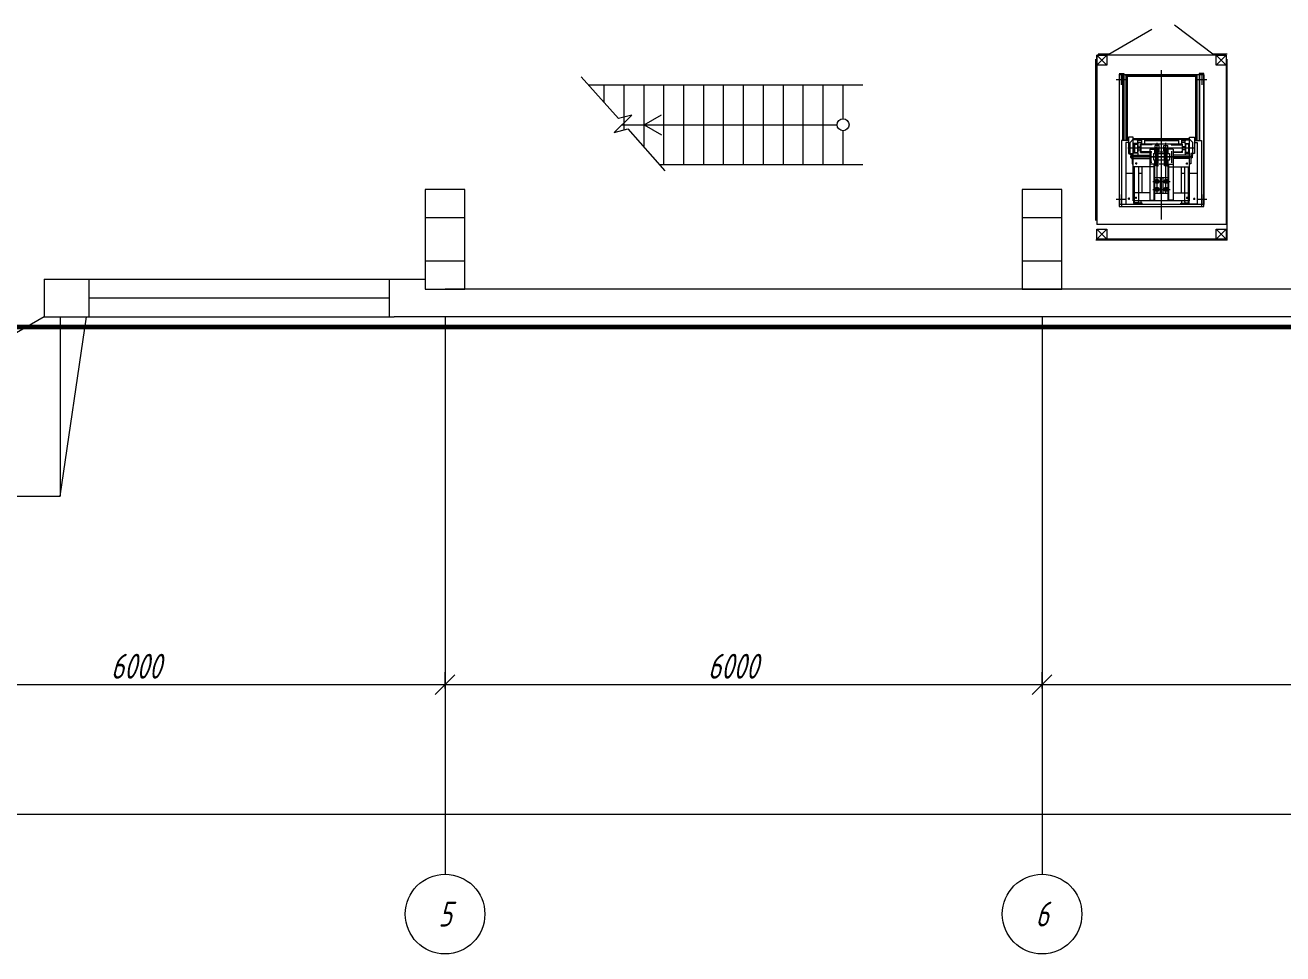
# Model space of a CAD drawing. Header units: millimetres. Extents: x 1663 to 6300, y 431 to 1491.
# Drawn here: x 4550.3 to 4733.8, y 1013.3 to 1148.7 of the extents above; entities that cross this region are included whole.
import ezdxf
from ezdxf.enums import TextEntityAlignment as Align

# ---------------------------------------------------------------- set-up
doc = ezdxf.new("R2010")
doc.units = ezdxf.units.MM
doc.layers.add('Линия связи (Вновь)', color=3, linetype='Continuous', lineweight=60)
doc.layers.add('Строительный', color=251, linetype='Continuous', lineweight=13)
doc.styles.add('Simplex', font='simplex.shx', dxfattribs={"width": 0.7, "oblique": 15})

# ---------------------------------------------------------------- blocks, each defined once
blk = doc.blocks.new('A$C178B2837')
at = {"layer": 'Строительный', "ltscale": 100}
for p, q in [((297.86, 243.31), (302.19, 245.81)), ((308.46, 243.21), (304.46, 246.21)), ((296.56, 226.61), (296.56, 242.81)), ((309.66, 243.21), (296.66, 243.21)), ((296.66, 243.21), (296.66, 226.21)), ((296.66, 242.21), (296.66, 243.21)), ((296.66, 243.21), (297.66, 243.21)), ((296.66, 242.21), (297.66, 243.21)), ((297.66, 242.21), (296.66, 243.21)), ((297.86, 243.31), (296.81, 243.31)), ((297.66, 243.21), (297.66, 242.21)), ((309.76, 243.31), (308.33, 243.31)), ((308.66, 242.21), (308.66, 243.21)), ((308.66, 243.21), (309.66, 243.21)), ((308.66, 242.21), (309.66, 243.21)), ((309.66, 242.21), (308.66, 243.21)), ((309.66, 243.21), (309.66, 226.21)), ((309.66, 243.21), (309.66, 242.21)), ((309.76, 224.61), (309.76, 242.81)), ((297.66, 242.21), (296.66, 242.21)), ((303.16, 226.71), (303.16, 241.71)), ((303.16, 228.01), (303.16, 241.54)), ((309.66, 242.21), (308.66, 242.21)), ((244.85, 241.04), (248.59, 236.83)), ((245.58, 240.21), (273.16, 240.21)), ((247.16, 238.44), (247.16, 240.21)), ((249.16, 235.69), (249.16, 240.21)), ((251.16, 233.94), (251.16, 240.21)), ((253.16, 232.21), (253.16, 240.21)), ((255.16, 232.21), (255.16, 240.21)), ((257.16, 232.21), (257.16, 240.21)), ((259.16, 232.21), (259.16, 240.21)), ((261.16, 232.21), (261.16, 240.21)), ((263.16, 232.21), (263.16, 240.21)), ((265.16, 232.21), (265.16, 240.21)), ((267.16, 232.21), (267.16, 240.21)), ((269.16, 232.21), (269.16, 240.21)), ((271.16, 236.81), (271.16, 240.21)), ((299.61, 240.71), (298.61, 240.71)), ((298.91, 241.21), (298.91, 228.21)), ((307.41, 241.21), (298.91, 241.21)), ((298.92, 241.36), (299.38, 241.36)), ((298.92, 241.3), (298.92, 228.01)), ((299.11, 241.21), (299.11, 240.21)), ((299.29, 234.63), (299.29, 241.36)), ((299.38, 241.36), (299.38, 234.63)), ((299.59, 241.14), (299.59, 234.7)), ((306.66, 241.14), (299.66, 241.14)), ((299.66, 241.14), (299.66, 234.7)), ((299.73, 241.14), (299.73, 234.7)), ((299.82, 241.21), (306.51, 241.21)), ((306.51, 241.07), (299.82, 241.07)), ((306.59, 241.14), (306.59, 234.7)), ((306.66, 241.14), (306.66, 234.7)), ((307.71, 240.71), (306.71, 240.71)), ((306.73, 241.14), (306.73, 234.7)), ((307.41, 241.36), (306.95, 241.36)), ((306.95, 241.36), (306.95, 234.63)), ((307.03, 234.63), (307.03, 241.36)), ((307.21, 241.21), (307.21, 240.21)), ((307.41, 228.01), (307.41, 241.36)), ((307.41, 241.21), (307.41, 228.21)), ((309.66, 241.21), (309.66, 228.21)), ((248.17, 235.43), (249.94, 237.19)), ((249.94, 237.19), (248.59, 236.83)), ((251.16, 236.21), (252.9, 237.21)), ((248.17, 235.43), (249.52, 235.79)), ((248.96, 236.21), (270.56, 236.21)), ((249.52, 235.79), (253.25, 231.59)), ((251.16, 236.21), (252.9, 235.21)), ((271.16, 232.21), (271.16, 235.61)), ((299.84, 234.63), (299.13, 234.63)), ((299.13, 234.63), (299.13, 228.01)), ((299.84, 234.43), (299.58, 234.43)), ((299.58, 234.43), (299.58, 228.24)), ((306.53, 233.85), (299.79, 233.85)), ((299.84, 234.96), (299.84, 233.32)), ((300.33, 234.96), (299.84, 234.96)), ((300.02, 234.43), (300.33, 234.75)), ((300.02, 233.22), (300.02, 234.43)), ((300.33, 228.56), (300.33, 234.96)), ((300.33, 234.82), (305.99, 234.82)), ((300.33, 234.77), (305.99, 234.77)), ((300.67, 234.71), (300.33, 234.71)), ((300.77, 234.33), (300.33, 234.33)), ((300.39, 234.24), (300.44, 234.27)), ((300.39, 234.24), (300.39, 233.45)), ((300.44, 234.06), (300.39, 234.06)), ((300.44, 234.27), (300.74, 234.27)), ((300.44, 234.27), (300.44, 233.42)), ((300.77, 234.61), (300.67, 234.71)), ((300.77, 234.29), (300.74, 234.27)), ((300.79, 234.24), (300.74, 234.27)), ((300.74, 234.27), (300.74, 233.42)), ((301.17, 234.61), (300.77, 234.61)), ((300.77, 234.33), (300.77, 234.61)), ((300.77, 234.44), (301.17, 234.44)), ((300.77, 234.33), (300.77, 234.29)), ((300.79, 234.24), (300.79, 233.45)), ((300.79, 233.99), (301.04, 233.99)), ((305.28, 234.27), (301.04, 234.27)), ((301.04, 233.44), (301.04, 234.27)), ((301.14, 234.18), (301.08, 234.13)), ((301.08, 234.13), (301.08, 233.56)), ((302.2, 234.2), (301.14, 234.18)), ((301.17, 234.77), (301.17, 234.27)), ((301.47, 234.77), (301.47, 234.27)), ((304.86, 234.61), (301.47, 234.61)), ((302.2, 234.2), (302.22, 234.27)), ((302.92, 234.13), (302.52, 234.13)), ((302.52, 233.6), (302.52, 234.13)), ((302.59, 232.1), (302.59, 233.9)), ((302.63, 233.9), (302.59, 233.9)), ((302.65, 233.8), (302.63, 233.9)), ((302.72, 229.41), (302.72, 234.4)), ((302.78, 233.8), (302.81, 233.9)), ((302.81, 233.9), (302.84, 233.9)), ((302.84, 232.1), (302.84, 233.9)), ((302.92, 233.6), (302.92, 234.13)), ((303.41, 233.6), (303.41, 234.13)), ((303.41, 234.13), (303.81, 234.13)), ((303.48, 232.1), (303.48, 233.9)), ((303.52, 233.9), (303.48, 233.9)), ((303.54, 233.8), (303.52, 233.9)), ((303.61, 229.41), (303.61, 234.4)), ((303.67, 233.8), (303.7, 233.9)), ((303.7, 233.9), (303.73, 233.9)), ((303.73, 232.1), (303.73, 233.9)), ((303.81, 233.6), (303.81, 234.13)), ((304.12, 234.2), (304.11, 234.27)), ((304.12, 234.2), (305.19, 234.18)), ((304.86, 234.77), (304.86, 234.27)), ((305.16, 234.77), (305.16, 234.27)), ((305.55, 234.61), (305.16, 234.61)), ((305.55, 234.44), (305.16, 234.44)), ((305.19, 234.18), (305.25, 234.13)), ((305.25, 234.13), (305.25, 233.56)), ((305.28, 233.44), (305.28, 234.27)), ((305.53, 233.99), (305.28, 233.99)), ((305.53, 234.24), (305.59, 234.27)), ((305.53, 234.24), (305.53, 233.45)), ((305.55, 234.61), (305.66, 234.71)), ((305.55, 234.33), (305.55, 234.61)), ((305.55, 234.33), (305.99, 234.33)), ((305.55, 234.33), (305.55, 234.29)), ((305.55, 234.29), (305.59, 234.27)), ((305.89, 234.27), (305.59, 234.27)), ((305.59, 234.27), (305.59, 233.42)), ((305.66, 234.71), (305.99, 234.71)), ((305.94, 234.24), (305.89, 234.27)), ((305.89, 234.27), (305.89, 233.42)), ((305.89, 234.06), (305.94, 234.06)), ((305.94, 234.24), (305.94, 233.45)), ((305.99, 228.56), (305.99, 234.96)), ((305.99, 234.96), (306.49, 234.96)), ((306.3, 234.43), (305.99, 234.75)), ((306.3, 233.22), (306.3, 234.43)), ((306.49, 234.96), (306.49, 233.32)), ((306.49, 234.63), (307.19, 234.63)), ((306.49, 234.43), (306.75, 234.43)), ((306.75, 234.43), (306.75, 228.24)), ((307.19, 234.63), (307.19, 228.01)), ((299.84, 233.32), (300.23, 233.32)), ((306.32, 233), (300, 233)), ((300, 233), (306.32, 233)), ((300.16, 233.11), (300.02, 233.22)), ((300.09, 233.11), (300.09, 232.89)), ((300.09, 233.11), (300.16, 233.11)), ((300.09, 232.89), (300.16, 232.89)), ((300.23, 233.17), (300.16, 233.17)), ((300.16, 233.17), (300.16, 232.82)), ((300.16, 232.82), (300.23, 232.82)), ((300.23, 233.32), (300.23, 232.29)), ((300.77, 233.36), (300.33, 233.36)), ((300.33, 233.17), (302, 233.17)), ((300.33, 232.82), (302, 232.82)), ((300.44, 233.63), (300.39, 233.63)), ((300.39, 233.45), (300.44, 233.42)), ((300.44, 233.42), (300.74, 233.42)), ((300.79, 233.45), (300.74, 233.42)), ((300.77, 233.4), (300.74, 233.42)), ((300.77, 233.36), (300.77, 233.4)), ((300.77, 233.36), (300.77, 233.17)), ((300.79, 233.7), (301.04, 233.7)), ((301.04, 233.44), (302, 233.44)), ((301.14, 233.51), (301.08, 233.56)), ((302, 233.49), (301.14, 233.51)), ((302, 233.76), (302, 228.65)), ((302, 233.76), (302.51, 233.76)), ((302.08, 233.5), (302.2, 233.5)), ((302.14, 232.41), (302.14, 233.56)), ((302.37, 233.32), (302.37, 232.68)), ((302.37, 233.32), (302.59, 233.32)), ((302.37, 232.68), (302.59, 232.68)), ((302.51, 233.32), (302.51, 233.76)), ((302.51, 232.26), (302.51, 232.68)), ((302.52, 233.6), (302.59, 233.6)), ((302.65, 232.19), (302.65, 233.8)), ((302.65, 233.8), (302.78, 233.8)), ((302.78, 232.19), (302.78, 233.8)), ((302.92, 233.6), (302.84, 233.6)), ((302.84, 233.49), (303.48, 233.49)), ((302.84, 233.32), (303.48, 233.32)), ((302.84, 232.68), (303.48, 232.68)), ((303.41, 233.6), (303.48, 233.6)), ((303.54, 232.19), (303.54, 233.8)), ((303.67, 233.8), (303.54, 233.8)), ((303.67, 232.19), (303.67, 233.8)), ((303.81, 233.6), (303.73, 233.6)), ((303.73, 233.32), (303.96, 233.32)), ((303.73, 232.68), (303.99, 232.68)), ((303.82, 233.32), (303.82, 233.76)), ((304.33, 233.76), (303.82, 233.76)), ((303.82, 232.26), (303.82, 232.68)), ((303.96, 233.32), (303.96, 232.68)), ((304.25, 233.5), (304.13, 233.5)), ((304.19, 232.39), (304.19, 233.55)), ((304.33, 233.76), (304.33, 228.65)), ((304.33, 233.49), (305.19, 233.51)), ((305.28, 233.44), (304.33, 233.44)), ((305.99, 233.17), (304.33, 233.17)), ((305.99, 232.82), (304.33, 232.82)), ((305.19, 233.51), (305.25, 233.56)), ((305.53, 233.7), (305.28, 233.7)), ((305.53, 233.45), (305.59, 233.42)), ((305.55, 233.4), (305.59, 233.42)), ((305.55, 233.36), (305.55, 233.4)), ((305.55, 233.36), (305.99, 233.36)), ((305.55, 233.36), (305.55, 233.17)), ((305.89, 233.42), (305.59, 233.42)), ((305.89, 233.63), (305.94, 233.63)), ((305.94, 233.45), (305.89, 233.42)), ((306.49, 233.32), (306.1, 233.32)), ((306.1, 233.32), (306.1, 232.29)), ((306.1, 233.17), (306.16, 233.17)), ((306.16, 232.82), (306.1, 232.82)), ((306.16, 233.11), (306.3, 233.22)), ((306.16, 233.17), (306.16, 232.82)), ((306.24, 233.11), (306.16, 233.11)), ((306.24, 232.89), (306.16, 232.89)), ((306.24, 233.11), (306.24, 232.89)), ((252.69, 232.21), (273.16, 232.21)), ((300.33, 231.33), (299.58, 231.33)), ((300.23, 232.29), (300.33, 232.29)), ((302.44, 231.99), (300.33, 231.99)), ((300.44, 228.37), (300.44, 231.99)), ((300.71, 232.32), (300.52, 232.32)), ((300.61, 232.43), (300.61, 232.21)), ((300.87, 231.99), (300.87, 228.47)), ((301.18, 231.33), (300.87, 231.33)), ((301.18, 231.99), (301.18, 229.36)), ((302.51, 232.26), (302, 232.26)), ((302.08, 232.47), (302.2, 232.47)), ((302.44, 228.65), (302.44, 232.26)), ((302.51, 228.65), (302.51, 232.26)), ((302.63, 232.1), (302.59, 232.1)), ((302.65, 232.19), (302.63, 232.1)), ((302.65, 232.19), (302.78, 232.19)), ((302.78, 232.19), (302.81, 232.1)), ((302.81, 232.1), (302.84, 232.1)), ((303.39, 232.26), (302.93, 232.26)), ((303.52, 232.1), (303.48, 232.1)), ((303.54, 232.19), (303.52, 232.1)), ((303.67, 232.19), (303.54, 232.19)), ((303.67, 232.19), (303.7, 232.1)), ((303.7, 232.1), (303.73, 232.1)), ((303.82, 228.65), (303.82, 232.26)), ((303.82, 232.26), (304.33, 232.26)), ((303.89, 228.65), (303.89, 232.26)), ((303.89, 231.99), (305.99, 231.99)), ((304.25, 232.47), (304.13, 232.47)), ((305.14, 231.99), (305.14, 229.36)), ((305.46, 231.33), (305.14, 231.33)), ((305.46, 231.99), (305.46, 228.47)), ((305.62, 232.32), (305.81, 232.32)), ((305.71, 232.43), (305.71, 232.21)), ((305.88, 228.37), (305.88, 231.99)), ((306.1, 232.29), (305.99, 232.29)), ((306.75, 231.33), (305.99, 231.33)), ((302.31, 230.52), (304.02, 230.52)), ((302.51, 230.93), (303.82, 230.93)), ((302.72, 230.69), (302.57, 230.6)), ((302.57, 230.6), (302.57, 230.44)), ((302.57, 230.44), (302.72, 230.36)), ((302.86, 230.6), (302.72, 230.69)), ((302.72, 230.36), (302.86, 230.44)), ((302.86, 230.44), (302.86, 230.6)), ((303.04, 230.93), (303.04, 229.3)), ((303.29, 230.93), (303.29, 229.3)), ((303.61, 230.69), (303.46, 230.6)), ((303.46, 230.6), (303.46, 230.44)), ((303.46, 230.44), (303.61, 230.36)), ((303.75, 230.6), (303.61, 230.69)), ((303.61, 230.36), (303.75, 230.44)), ((303.75, 230.44), (303.75, 230.6)), ((233.16, 229.71), (229.16, 229.71)), ((229.16, 229.71), (229.16, 219.71)), ((233.16, 219.71), (233.16, 229.71)), ((293.16, 229.71), (289.16, 229.71)), ((289.16, 229.71), (289.16, 219.71)), ((293.16, 219.71), (293.16, 229.71)), ((299.11, 229.21), (299.11, 228.21)), ((299.88, 228.89), (299.88, 228.67)), ((299.88, 228.88), (299.88, 228.67)), ((302, 229.36), (300.33, 229.36)), ((300.7, 228.86), (300.51, 228.86)), ((300.6, 228.97), (300.6, 228.76)), ((302.31, 229.72), (304.02, 229.72)), ((303.82, 229.3), (302.51, 229.3)), ((302.72, 229.89), (302.57, 229.8)), ((302.57, 229.8), (302.57, 229.64)), ((302.57, 229.64), (302.72, 229.56)), ((302.86, 229.8), (302.72, 229.89)), ((302.72, 229.56), (302.86, 229.64)), ((302.86, 229.64), (302.86, 229.8)), ((303.61, 229.89), (303.46, 229.8)), ((303.46, 229.8), (303.46, 229.64)), ((303.46, 229.64), (303.61, 229.56)), ((303.75, 229.8), (303.61, 229.89)), ((303.61, 229.56), (303.75, 229.64)), ((303.75, 229.64), (303.75, 229.8)), ((304.33, 229.36), (305.99, 229.36)), ((305.63, 228.86), (305.82, 228.86)), ((305.72, 228.97), (305.72, 228.76)), ((306.45, 228.88), (306.45, 228.67)), ((307.21, 229.21), (307.21, 228.21)), ((299.61, 228.71), (298.61, 228.71)), ((307.41, 228.21), (298.91, 228.21)), ((298.92, 228.01), (307.41, 228.01)), ((299.58, 228.24), (301.15, 228.24)), ((299.96, 228.77), (299.77, 228.77)), ((299.97, 228.77), (299.78, 228.77)), ((305.99, 228.56), (300.33, 228.56)), ((300.37, 228.35), (300.37, 228.56)), ((301.21, 228.35), (300.37, 228.35)), ((300.42, 228.28), (300.42, 228.35)), ((301.21, 228.28), (300.42, 228.28)), ((300.77, 228.37), (300.44, 228.37)), ((300.87, 228.47), (300.77, 228.37)), ((301.12, 228.35), (301.12, 228.56)), ((301.15, 228.24), (301.21, 228.28)), ((301.21, 228.28), (301.21, 228.35)), ((302, 228.65), (302.51, 228.65)), ((304.33, 228.65), (303.82, 228.65)), ((305.11, 228.28), (305.11, 228.35)), ((305.11, 228.35), (305.95, 228.35)), ((305.18, 228.24), (305.11, 228.28)), ((305.11, 228.28), (305.9, 228.28)), ((306.75, 228.24), (305.18, 228.24)), ((305.21, 228.35), (305.21, 228.56)), ((305.46, 228.47), (305.56, 228.37)), ((305.56, 228.37), (305.88, 228.37)), ((305.9, 228.28), (305.9, 228.35)), ((305.95, 228.35), (305.95, 228.56)), ((306.36, 228.77), (306.54, 228.77)), ((307.71, 228.71), (306.71, 228.71)), ((229.16, 226.89), (233.16, 226.89)), ((289.16, 226.89), (293.16, 226.89)), ((309.66, 226.21), (296.66, 226.21)), ((296.66, 224.71), (296.66, 225.71)), ((296.66, 225.71), (297.66, 225.71)), ((296.66, 224.71), (297.66, 225.71)), ((297.66, 224.71), (296.66, 225.71)), ((297.66, 225.71), (297.66, 224.71)), ((308.66, 224.71), (308.66, 225.71)), ((308.66, 225.71), (309.66, 225.71)), ((308.66, 224.71), (309.66, 225.71)), ((309.66, 224.71), (308.66, 225.71)), ((309.66, 225.71), (309.66, 224.71)), ((309.76, 224.61), (296.56, 224.61)), ((297.66, 224.71), (296.66, 224.71)), ((309.21, 224.71), (297.21, 224.71)), ((309.66, 224.71), (308.66, 224.71)), ((229.16, 222.54), (233.16, 222.54)), ((289.16, 222.54), (293.16, 222.54)), ((190.86, 220.71), (190.86, 216.91)), ((190.86, 220.71), (229.16, 220.71)), ((195.36, 220.71), (195.36, 216.91)), ((225.56, 220.71), (225.56, 216.91)), ((225.56, 218.81), (195.36, 218.81)), ((229.16, 219.71), (233.16, 219.71)), ((353.16, 219.71), (231.16, 219.71)), ((289.16, 219.71), (293.16, 219.71)), ((190.86, 216.91), (181.68, 211.61)), ((190.86, 216.91), (226.06, 216.91)), ((192.47, 216.91), (192.47, 198.91)), ((192.47, 198.91), (195.12, 216.91)), ((360.26, 216.91), (226.06, 216.91)), ((231.16, 216.91), (231.16, 160.94)), ((291.16, 216.91), (291.16, 160.94)), ((177.47, 198.91), (192.47, 198.91)), ((232.16, 180.98), (230.16, 178.98)), ((230.16, 178.98), (232.16, 180.98)), ((231.16, 179.6), (231.16, 181.23)), ((231.16, 179.6), (231.16, 181.23)), ((292.16, 180.98), (290.16, 178.98)), ((290.16, 178.98), (292.16, 180.98)), ((291.16, 179.6), (291.16, 181.23)), ((291.16, 179.6), (291.16, 181.23)), ((169.16, 179.98), (233.16, 179.98)), ((229.16, 179.98), (293.16, 179.98)), ((289.16, 179.98), (353.16, 179.98)), ((657.16, 166.94), (45.16, 166.94))]:
    blk.add_line(p, q, dxfattribs=at)
for centre, radius in [((299.66, 241.14), 0.0701), ((299.82, 241.14), 0.0701), ((306.51, 241.14), 0.0701), ((306.66, 241.14), 0.0701), ((271.16, 236.21), 0.6), ((299.66, 234.7), 0.0701), ((302.72, 233.85), 0.0439), ((303.61, 233.85), 0.0439), ((306.66, 234.7), 0.0701), ((302.72, 230.52), 0.201), ((302.72, 230.52), 0.0936), ((303.61, 230.52), 0.201), ((303.61, 230.52), 0.0936), ((302.72, 229.72), 0.201), ((302.72, 229.72), 0.0936), ((303.61, 229.72), 0.201), ((303.61, 229.72), 0.0936), ((231.16, 156.94), 4), ((291.16, 156.94), 4)]:
    blk.add_circle(centre, radius, dxfattribs=at)
at = {"layer": 'Строительный', "ltscale": 100, "style": 'Simplex', "oblique": 15, "width": 0.7}
for p in [(197.57, 180.58), (257.57, 180.58)]:
    blk.add_text('6000', height=2.5, dxfattribs=at).set_placement(p)
for s, p in [('5', (231.16, 156.94)), ('6', (291.16, 156.94))]:
    blk.add_text(s, height=2.5, dxfattribs=at).set_placement(p, align=Align.MIDDLE_CENTER)

msp = doc.modelspace()

# ---------------------------------------------------------------- linework, layer by layer
at = {"layer": 'Линия связи (Вновь)'}
msp.add_line((4426.41, 1104.72), (4748.05, 1104.72), dxfattribs=at)

# ---------------------------------------------------------------- block references
at = {"layer": 'Линия связи (Вновь)', "xscale": 1.452, "yscale": 1.452, "zscale": 1.452}
msp.add_blockref('A$C178B2837', (4275.93, 791.22), dxfattribs=at)

doc.saveas('drawing.dxf')
